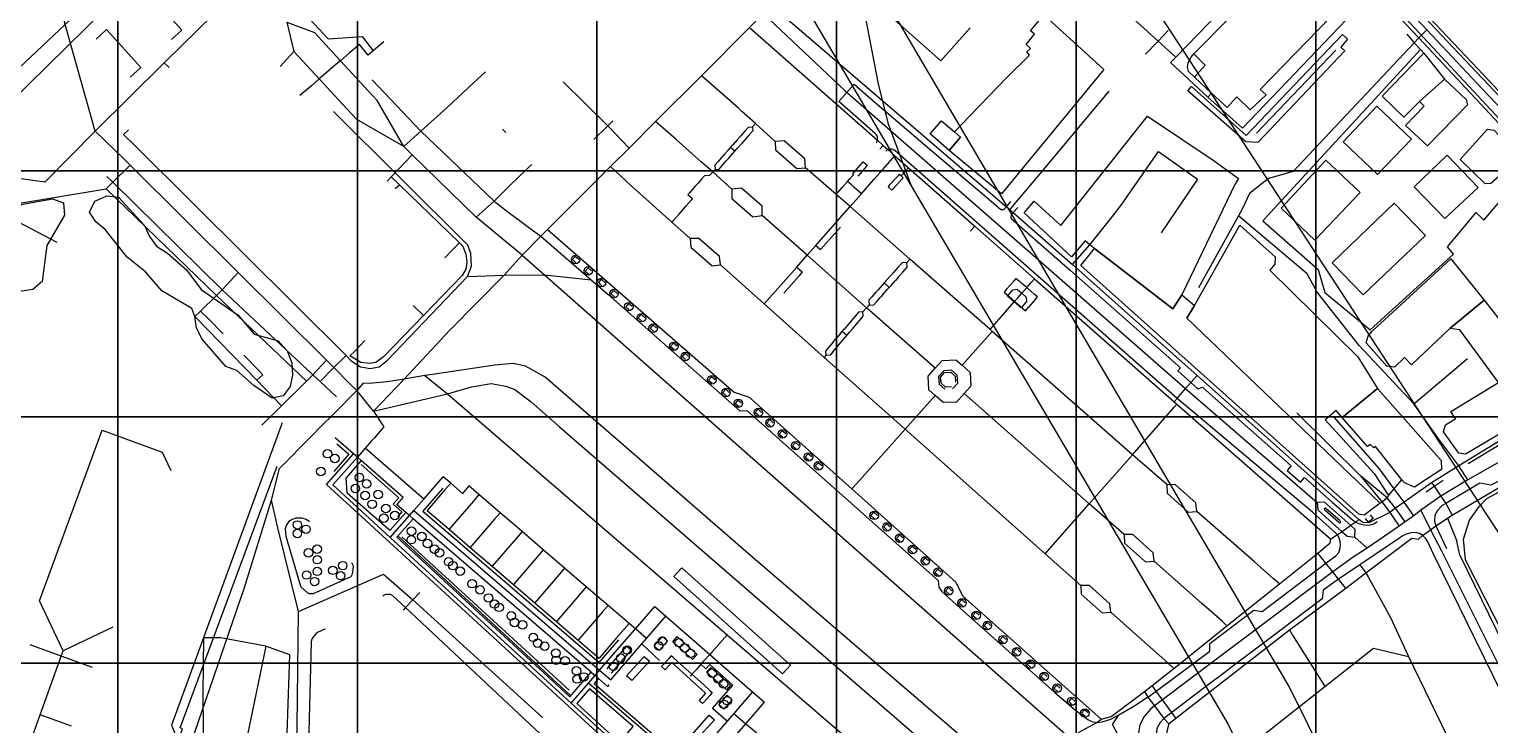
# Model space of a CAD drawing. Header units: metres. Extents: x -847 to 846, y -696 to 697.
# Drawn here: x -454 to 61, y 152 to 398 of the extents above; entities that cross this region are included whole.
import ezdxf

# ---------------------------------------------------------------- set-up
doc = ezdxf.new("R2010")
doc.units = ezdxf.units.M
for name, color, linetype in [('GREEN_ATLAS_BUILDING_OSM_LEVELS', 9, 'Continuous'), ('GREEN_ATLAS_TERRAIN_COP90', 3, 'Continuous'), ('OSM_BARRIER', 1, 'Continuous'), ('OSM_BUILDING', 8, 'Continuous'), ('OSM_GREEN_EXISTING', 94, 'Continuous'), ('OSM_HYDROGRAPHY', 5, 'Continuous'), ('OSM_PATH', 32, 'Continuous'), ('OSM_RAILWAY', 6, 'Continuous'), ('OSM_ROAD_LOCAL', 9, 'Continuous'), ('OSM_ROAD_MAJOR', 30, 'Continuous'), ('OSM_TECHNICAL', 4, 'Continuous')]:
    doc.layers.add(name, color=color, linetype=linetype)

msp = doc.modelspace()

# ---------------------------------------------------------------- linework, layer by layer
at = {"layer": 'GREEN_ATLAS_BUILDING_OSM_LEVELS'}
for points, elevation in [([(-30.259, 402.119), (-17.021, 415.478), (-13.275, 411.582), (-8.138, 416.19), (-6.058, 416.413), (-4.154, 415.979), (-2.324, 415.077), (-0.626, 413.93), (0.846, 412.183), (1.873, 410.301), (2.462, 407.875), (2.186, 405.67), (5.131, 402.153), (-19.577, 376.638), (-17.573, 374.735), (-23.111, 369.38), (-27.834, 374.067), (-31.274, 370.249), (-36.856, 375.369), (-42.87, 380.913), (-39.08, 385.21), (-43.076, 389.184)], 32.186), ([(-109.289, 380.557), (-101.013, 388.705), (-102.034, 389.885), (-100.75, 391.077), (-102.197, 392.535), (-99.303, 396.186), (-100.656, 397.388), (-96.02, 403.021), (-74.87, 383.696), (-110.88, 339.747), (-129.411, 355.065), (-125.383, 359.729), (-127.507, 361.599), (-121.812, 367.633)], 31.453), ([(23.411, 374.267), (38.096, 389.429), (45.401, 380.312), (36.586, 372.341), (31.111, 366.82)], 31.489), ([(31.662, 363.903), (38.228, 370.716), (36.586, 372.341), (45.401, 380.312), (53.1, 373.02), (53.495, 371.161), (39.474, 356.712)], 31.489), ([(-99.422, 337.131), (-90.006, 328.537), (-59.346, 367.143), (-35.822, 351.38), (-27.27, 345.168), (-28.48, 343.298), (-47.336, 304.002), (-50.444, 299.16), (-78.159, 320.389), (-79.775, 321.736), (-81.392, 323.083), (-86.253, 317.528), (-102.955, 333.09)], 34.962), ([(9.616, 358.093), (21.519, 370.683), (33.773, 359.028), (21.795, 346.56)], 32.825), ([(-132.061, 365.584), (-127.507, 361.599), (-125.383, 359.729), (-129.411, 355.065), (-136.089, 360.92)], 33.903), ([(60.555, 362.556), (62.923, 362.211), (70.992, 353.54), (71.237, 351.614), (61.777, 343.398), (59.778, 343.254), (50.901, 351.914)], 29.992), ([(3.546, 351.614), (15.668, 340.215), (-0.307, 323.327), (-12.273, 334.704)], 34.296), ([(46.409, 353.428), (57.31, 341.996), (45.513, 331.053), (34.719, 342.23)], 31.181), ([(27.621, 336.396), (38.697, 325.031), (16.677, 304.058), (5.77, 315.346)], 33.328), ([(-17.497, 320.288), (-14.359, 317.439), (-14.44, 314.878), (-16.226, 312.83), (14.885, 282.195), (21.826, 270.952), (9.278, 260.744), (7.148, 263.237), (3.276, 259.864), (20.586, 240.929), (25.679, 233.136), (25.178, 232.368), (23.43, 230.854), (22.754, 230.42), (-45.47, 295.776), (-42.826, 300.284), (-26.832, 328.726)], 39.194), ([(-82.977, 314.4), (-78.159, 320.389), (-50.444, 299.16), (-47.336, 304.002), (-42.826, 300.284), (-45.47, 295.776), (22.754, 230.42), (17.059, 226.19), (15.192, 226.613)], 37.527), ([(33.761, 279.345), (31.349, 281.928), (27.734, 278.488), (25.109, 278.844), (17.798, 287.06), (18.45, 289.464), (19.928, 291.279), (47.681, 316.838), (59.434, 302.121), (47.261, 292.214)], 36.939), ([(75.684, 281.393), (78.923, 283.842), (88.753, 268.981), (52.837, 247.786), (50.45, 248.109), (45.087, 255.712), (45.758, 258.072), (49.347, 260.254), (47.7, 262.87), (64.54, 273.1), (50.795, 291.713), (47.261, 292.214), (59.434, 302.121)], 35.712), ([(44.192, 245.537), (44.323, 242.32), (39.712, 239.281), (34.888, 236.086), (31.274, 237.6), (30.372, 238.736), (21.068, 250.424), (20.486, 249.979), (19.139, 251.237), (18.281, 250.469), (9.278, 260.744), (21.826, 270.952)], 37.167)]:
    msp.add_lwpolyline(points, close=True, dxfattribs=dict(at, elevation=elevation))
at = {"layer": 'GREEN_ATLAS_BUILDING_OSM_LEVELS', "elevation": 33.168}
msp.add_lwpolyline([(83.346, 150.493), (52.818, 210.394), (52.142, 217.685), (54.221, 224.398), (57.824, 229.363), (60.398, 232.146), (92.656, 249.5)], dxfattribs=at)
at = {"layer": 'GREEN_ATLAS_TERRAIN_COP90'}
for points in [[(-507.445, 347.873, 20), (-422.871, 347.873, 20), (-422.871, 434.842, 22), (-507.445, 434.842, 20)], [(-422.871, 347.873, 20), (-338.297, 347.873, 29), (-338.297, 434.842, 19), (-422.871, 434.842, 22)], [(-338.297, 347.873, 29), (-253.723, 347.873, 32), (-253.723, 434.842, 22), (-338.297, 434.842, 19)], [(-253.723, 347.873, 32), (-169.148, 347.873, 36), (-169.148, 434.842, 26), (-253.723, 434.842, 22)], [(-169.148, 347.873, 36), (-84.574, 347.873, 34), (-84.574, 434.842, 30), (-169.148, 434.842, 26)], [(-84.574, 347.873, 34), (0, 347.873, 35), (0, 434.842, 31), (-84.574, 434.842, 30)], [(0, 347.873, 35), (84.574, 347.873, 29), (84.574, 434.842, 31), (0, 434.842, 31)], [(-507.445, 260.905, 15), (-422.871, 260.905, 22), (-422.871, 347.873, 20), (-507.445, 347.873, 20)], [(-422.871, 260.905, 22), (-338.297, 260.905, 35), (-338.297, 347.873, 29), (-422.871, 347.873, 20)], [(-338.297, 260.905, 35), (-253.723, 260.905, 30), (-253.723, 347.873, 32), (-338.297, 347.873, 29)], [(-253.723, 260.905, 30), (-169.148, 260.905, 36), (-169.148, 347.873, 36), (-253.723, 347.873, 32)], [(-169.148, 260.905, 36), (-84.574, 260.905, 41), (-84.574, 347.873, 34), (-169.148, 347.873, 36)], [(-84.574, 260.905, 41), (0, 260.905, 40), (0, 347.873, 35), (-84.574, 347.873, 34)], [(0, 260.905, 40), (84.574, 260.905, 32), (84.574, 347.873, 29), (0, 347.873, 35)], [(-507.445, 173.937, 18), (-422.871, 173.937, 25), (-422.871, 260.905, 22), (-507.445, 260.905, 15)], [(-422.871, 173.937, 25), (-338.297, 173.937, 30), (-338.297, 260.905, 35), (-422.871, 260.905, 22)], [(-338.297, 173.937, 30), (-253.723, 173.937, 27), (-253.723, 260.905, 30), (-338.297, 260.905, 35)], [(-253.723, 173.937, 27), (-169.148, 173.937, 26), (-169.148, 260.905, 36), (-253.723, 260.905, 30)], [(-169.148, 173.937, 26), (-84.574, 173.937, 32), (-84.574, 260.905, 41), (-169.148, 260.905, 36)], [(-84.574, 173.937, 32), (0, 173.937, 38), (0, 260.905, 40), (-84.574, 260.905, 41)], [(0, 173.937, 38), (84.574, 173.937, 36), (84.574, 260.905, 32), (0, 260.905, 40)], [(-507.445, 86.968, 19), (-422.871, 86.968, 29), (-422.871, 173.937, 25), (-507.445, 173.937, 18)], [(-422.871, 86.968, 29), (-338.297, 86.968, 34), (-338.297, 173.937, 30), (-422.871, 173.937, 25)], [(-338.297, 86.968, 34), (-253.723, 86.968, 34), (-253.723, 173.937, 27), (-338.297, 173.937, 30)], [(-253.723, 86.968, 34), (-169.148, 86.968, 31), (-169.148, 173.937, 26), (-253.723, 173.937, 27)], [(-169.148, 86.968, 31), (-84.574, 86.968, 26), (-84.574, 173.937, 32), (-169.148, 173.937, 26)], [(-84.574, 86.968, 26), (0, 86.968, 27), (0, 173.937, 38), (-84.574, 173.937, 32)], [(0, 86.968, 27), (84.574, 86.968, 24), (84.574, 173.937, 36), (0, 173.937, 38)]]:
    msp.add_3dface(points, dxfattribs=at)
at = {"layer": 'OSM_BARRIER'}
for points in [[(-54.741, 500.748), (73.285, 365.161), (75.183, 363.948), (76.63, 363.414), (78.241, 363.235), (80.02, 363.581), (81.667, 364.683), (83.39, 366.152), (83.415, 367.555), (150.523, 438.565), (154.514, 442.05), (158.949, 444.643), (212.62, 466.64), (213.71, 467.442), (214.311, 468.288), (214.869, 469.379), (214.95, 470.659), (214.649, 472.24), (213.653, 474.154), (181.922, 535.191), (121.185, 659.011), (102.732, 695.747)], [(53.827, 244.424), (94.629, 269.104), (98.068, 268.837), (107.002, 274.659), (115.065, 280.503), (119.857, 284.332), (122.106, 286.124), (123.259, 287.516), (123.547, 289.241), (123.34, 290.833), (122.67, 292.258), (122.445, 292.837), (120.947, 294.908), (101.752, 313.554), (91.415, 325.153), (87.719, 331.12), (83.302, 340.627), (79.65, 349.454), (73.486, 356.701), (65.059, 365.896), (22.115, 412.227), (-62.579, 493.579)], [(-368.299, 415.767), (-348.59, 394.494), (-336.637, 395.385), (-332.684, 390.275)], [(-403.939, 394.238), (-400.218, 397.589), (-412.29, 410.992), (-416.011, 407.641)], [(-418.473, 381.002), (-414.752, 384.353), (-426.818, 397.756), (-430.539, 394.416)], [(-52.148, 397.411), (-55.631, 393.737), (-60.06, 389.062)], [(-334.519, 388.75), (-337.514, 392.546), (-341.21, 389.396)], [(-328.893, 393.436), (-332.684, 390.275)], [(32.076, 396.153), (34.763, 393.069), (36.912, 390.72), (38.096, 389.429)], [(-341.21, 389.396), (-344.273, 386.78), (-345.89, 385.388)], [(-332.684, 390.275), (-334.519, 388.75)], [(36.912, 390.72), (-18.669, 330.162), (0.821, 313.019), (3.195, 304.86), (13.162, 296.6), (19.233, 291.657), (48.627, 318.385), (46.447, 321.057), (56.571, 333.101), (59.365, 330.496), (64.771, 336.831)], [(-350.187, 381.692), (-351.747, 380.345), (-354.535, 377.941)], [(-345.89, 385.388), (-350.187, 381.692)], [(-354.535, 377.941), (-358.607, 374.434)], [(-333.116, 380), (-315.925, 361.844), (-290.008, 337.187), (-285.228, 333.413), (-280.68, 330.118)], [(-168.328, 372.353), (-164.663, 376.516)], [(-164.663, 376.516), (-162.959, 378.453)], [(-162.959, 378.453), (-158.079, 374.234)], [(-155.04, 357.781), (-154.946, 358.015), (-154.758, 358.671), (-154.683, 359.406), (-154.752, 359.863), (-154.858, 360.219), (-155.059, 360.608), (-155.372, 360.976), (-168.328, 372.353)], [(-158.079, 374.234), (-153.186, 369.993)], [(-299.349, 321.58), (-346.666, 368.813)], [(-153.186, 369.993), (-137.06, 356.267)], [(-419.1, 362.334), (-420.804, 360.664), (-416.663, 356.657)], [(-285.923, 361.365), (-287.082, 362.545)], [(-248.103, 365.518), (-249.876, 363.736), (-254.869, 358.95)], [(-416.663, 356.657), (-396.108, 336.207)], [(-137.06, 356.267), (-115.441, 337.877)], [(7.129, 219.878), (-1.159, 227.326), (-48.978, 267.478), (-148.613, 355.031), (-148.938, 355.232), (-149.302, 355.41), (-149.721, 355.499), (-150.141, 355.532), (-150.548, 355.51), (-151.012, 355.365), (-151.375, 355.143), (-151.714, 354.831)], [(-351.459, 273.445), (-354.034, 275.816), (-386.022, 305.772), (-424.644, 343.855), (-426.68, 345.859)], [(-396.108, 336.207), (-342.287, 282.64)], [(-115.441, 337.877), (-111.199, 334.259)], [(-111.199, 334.259), (-110.867, 334.203), (-110.498, 334.192), (-110.122, 334.259), (-109.821, 334.426), (-109.17, 335.183), (-107.622, 337.009)], [(-465.302, 333.58), (-444.365, 322.726)], [(-280.68, 330.118), (-277.848, 327.981)], [(-105.191, 334.971), (-106.776, 333.112), (-107.441, 332.333), (-107.572, 332.044), (-107.647, 331.676), (-107.597, 331.354), (-107.478, 331.042)], [(-107.478, 331.042), (-103.763, 327.758)], [(-277.848, 327.981), (-273.557, 324.741), (-269.829, 321.624)], [(-103.763, 327.758), (-86.616, 312.63), (-47.769, 278.288)], [(-299.43, 310.503), (-298.014, 314.244), (-298.296, 318.619), (-299.349, 321.58)], [(-269.829, 321.624), (-255.784, 309.357), (-249.82, 304.236)], [(-260.125, 316.548), (-261.391, 317.65), (-262.406, 316.492), (-261.146, 315.39)], [(-330.622, 278.633), (-327.697, 280.926), (-299.43, 310.503)], [(-299.43, 310.503), (-286.462, 311.004), (-272.266, 311.138), (-255.784, 309.357)], [(-255.615, 312.518), (-256.874, 313.62), (-257.889, 312.463), (-256.629, 311.349)], [(-250.947, 308.433), (-252.213, 309.546), (-253.228, 308.388), (-251.962, 307.275)], [(-249.82, 304.236), (-203.31, 263.104), (-200.798, 263.193), (-133.289, 203.08), (-133.076, 200.809), (-132.155, 199.384), (-125.477, 193.329), (-92.117, 163.506), (-84.85, 157.339), (-82.394, 155.38), (-80.502, 154.044), (-79.011, 153.309), (-77.313, 153.009), (-75.359, 153.176), (-72.377, 154.189), (-69.564, 155.636)], [(-246.537, 304.537), (-247.802, 305.639), (-248.817, 304.481), (-247.552, 303.368)], [(-241.287, 299.906), (-242.546, 301.019), (-243.567, 299.861), (-242.302, 298.748)], [(-236.858, 295.965), (-238.117, 297.067), (-239.132, 295.909), (-237.873, 294.807)], [(-232.717, 292.325), (-233.982, 293.438), (-234.997, 292.28), (-233.732, 291.167)], [(-225.437, 285.88), (-226.703, 286.993), (-227.718, 285.824), (-226.452, 284.722)], [(-342.287, 282.64), (-346.648, 278.377), (-351.459, 273.445)], [(-342.287, 282.64), (-340.427, 280.792), (-337.232, 278.588), (-335.628, 278.343)], [(-335.628, 278.343), (-333.936, 278.087), (-330.622, 278.633)], [(-221.409, 282.317), (-222.668, 283.431), (-223.683, 282.273), (-222.424, 281.16)], [(-345.67, 268.013), (-351.459, 273.445)], [(-212.031, 274.013), (-213.29, 275.126), (-214.305, 273.957), (-213.046, 272.855)], [(-128.202, 270.851), (-126.398, 272.9), (-126.567, 275.627), (-128.615, 277.43), (-131.347, 277.263), (-133.151, 275.215), (-132.982, 272.488), (-130.933, 270.673)], [(-128.546, 271.553), (-130.677, 271.419), (-132.28, 272.833), (-132.412, 274.959), (-131.002, 276.562), (-128.872, 276.696), (-127.268, 275.282), (-127.137, 273.156)], [(-47.769, 278.288), (-48.74, 277.186)], [(-48.74, 277.186), (-44.091, 273.044), (-41.629, 270.874), (-39.988, 271.408), (-35.383, 267.323)], [(-207.031, 269.571), (-208.291, 270.673), (-209.305, 269.516), (-208.046, 268.414)], [(115.829, 272.21), (114.019, 268.024), (96.164, 255.924), (79.356, 245.649), (61.758, 236.854), (57.849, 237.5)], [(-202.684, 265.753), (-203.943, 266.855), (-204.958, 265.697), (-203.698, 264.595)], [(-195.604, 262.536), (-196.864, 263.638), (-197.879, 262.48), (-196.619, 261.367)], [(-35.383, 267.323), (-8.714, 243.656), (-10.149, 242.042)], [(-191.482, 258.862), (-192.741, 259.976), (-193.756, 258.818), (-192.497, 257.705)], [(-339.675, 247.92), (-346.109, 253.575)], [(-187.072, 254.933), (-188.337, 256.035), (-189.352, 254.877), (-188.093, 253.764)], [(-349.222, 237.055), (-339.675, 247.92)], [(-345.558, 251.471), (-341.304, 247.742), (-346.616, 241.697)], [(-336.944, 245.526), (-338.29, 246.706), (-339.675, 247.92)], [(-182.417, 250.781), (-183.683, 251.894), (-184.697, 250.736), (-183.432, 249.623)], [(-177.932, 246.795), (-179.197, 247.897), (-180.212, 246.74), (-178.946, 245.638)], [(-456.989, 9.451), (-452.892, 9.418), (-452.215, 9.518), (-451.683, 9.896), (-451.244, 10.442), (-450.968, 11.11), (-444.841, 27.897), (-404.24, 139.105), (-400.005, 150.704), (-400.844, 151.094), (-366.626, 243.556)], [(-336.944, 245.526), (-342.275, 239.459)], [(-336.987, 244.079), (-323.637, 232.346), (-325.642, 230.064), (-322.629, 227.415), (-324.157, 225.667)], [(-321.219, 227.159), (-324.389, 229.897), (-322.115, 232.491), (-336.944, 245.526)], [(-174.392, 243.645), (-175.657, 244.758), (-176.672, 243.6), (-175.407, 242.487)], [(-326.839, 220.769), (-341.874, 233.982), (-342.275, 239.459)], [(-10.149, 242.042), (-5.444, 237.867), (-4.009, 239.482), (5.764, 230.821)], [(25.679, 233.136), (27.678, 235.519), (30.372, 238.736)], [(38.904, 234.506), (41.767, 236.409), (44.987, 238.547)], [(57.849, 237.5), (45.845, 230.353), (44.63, 229.652), (42.939, 227.871), (42.055, 226.201), (41.911, 224.131), (42.406, 222.394), (46.077, 214.435)], [(-349.222, 237.055), (-248.354, 144.593)], [(-308.144, 235.764), (-315.136, 227.615), (-252.933, 174.182), (-246.017, 182.219)], [(-326.839, 220.769), (-321.219, 227.159)], [(-318.65, 224.943), (-319.941, 226.068), (-321.219, 227.159)], [(-154.752, 226.112), (-156.011, 227.225), (-157.026, 226.068), (-155.767, 224.954)], [(8.545, 224.231), (3.596, 228.561), (3.452, 228.65), (3.289, 228.684), (3.164, 228.661), (3.038, 228.572), (2.982, 228.439), (2.976, 228.294), (3.038, 228.183), (3.157, 228.06), (8.107, 223.73), (8.257, 223.619), (8.414, 223.552), (8.602, 223.552), (8.727, 223.63), (8.796, 223.786), (8.758, 223.964), (8.67, 224.108)], [(5.764, 230.821), (12.811, 224.654), (14.096, 223.774), (15.148, 223.285), (16.489, 222.873), (17.773, 222.661), (19.189, 222.773), (20.442, 223.207), (21.638, 223.93)], [(-355.224, 223.863), (-356.314, 224.721), (-357.774, 225.166), (-359.96, 225.133), (-361.313, 224.687), (-362.529, 223.953), (-363.393, 222.561), (-363.744, 221.247), (-363.638, 219.923), (-363.537, 218.81), (-358.582, 201.922), (-358.219, 200.943), (-356.051, 198.895), (-355.331, 198.561), (-353.777, 198.583), (-340.533, 204.527), (-339.976, 205.507), (-339.731, 206.843), (-339.7, 208.19), (-340.214, 209.381)], [(-318.65, 224.943), (-324.345, 218.465)], [(-255.765, 170.742), (-318.65, 224.943)], [(-150.223, 222.094), (-151.488, 223.207), (-152.503, 222.038), (-151.237, 220.936)], [(-263.32, 161.97), (-324.345, 218.465)], [(-263.032, 162.504), (-323.95, 218.888)], [(-263.477, 164.363), (-322.566, 218.531)], [(-145.699, 218.064), (-146.959, 219.166), (-147.974, 218.008), (-146.714, 216.906)], [(8.733, 215.782), (8.658, 216.862), (8.194, 218.208), (7.618, 219.244), (7.129, 219.878)], [(41.579, 212.386), (39.518, 216.839), (38.666, 218.097), (37.657, 219.054), (36.906, 219.589), (35.753, 220.012), (34.049, 220.112), (32.263, 219.644), (30.71, 218.865), (16.62, 209.403)], [(-141.201, 214.079), (-142.467, 215.192), (-143.482, 214.034), (-142.216, 212.921)], [(-18.938, 192.16), (3.527, 209.281), (7.023, 211.819), (8.075, 212.976), (8.645, 214.546), (8.733, 215.782)], [(119.732, 53.834), (83.528, 126.726), (41.579, 212.386)], [(-136.697, 210.06), (-137.956, 211.162), (-138.977, 210.004), (-137.712, 208.902)], [(-132.199, 206.03), (-133.464, 207.132), (-134.479, 205.974), (-133.22, 204.872)], [(16.62, 209.403), (15.537, 208.68), (8.019, 203.637), (2.606, 199.718)], [(-321.307, 193.529), (-325.717, 197.659), (-326.644, 198.138), (-327.622, 198.215), (-328.636, 198.026), (-329.463, 197.559)], [(-316.213, 198.906), (-318.732, 196.245), (-321.307, 193.529)], [(-128.409, 199.496), (-129.674, 200.598), (-130.689, 199.44), (-129.424, 198.338)], [(-123.729, 195.277), (-124.988, 196.39), (-126.003, 195.221), (-124.744, 194.119)], [(2.224, 196.612), (-17.529, 181.673)], [(2.606, 199.718), (2.224, 196.612)], [(-332.414, 22.943), (-330.879, 22.409), (-329.275, 22.453), (-327.565, 23.288), (-326.193, 24.368), (-322.246, 27.741), (-238.982, 98.785), (-236.626, 101.067), (-234.665, 103.583), (-234.02, 104.685), (-233.675, 105.742), (-233.381, 106.889), (-233.337, 108.314), (-233.606, 109.494), (-234.001, 110.618), (-234.734, 111.731), (-235.567, 112.8), (-237.29, 114.603), (-239.264, 116.618), (-321.307, 193.529)], [(-321.307, 193.529), (-322.165, 192.638)], [(-118.761, 190.824), (-120.026, 191.926), (-121.041, 190.768), (-119.782, 189.666)], [(-37.419, 178.133), (-37.419, 180.816), (-21.902, 192.627), (-18.938, 192.16)], [(-349.58, 185.948), (-350.469, 185.681), (-351.334, 185.269), (-352.085, 184.857), (-352.793, 184.378), (-353.42, 183.733), (-354.053, 182.954), (-354.441, 182.141), (-354.573, 181.284), (-356.189, 118.121), (-355.919, 116.963), (-355.255, 115.895), (-354.535, 114.993), (-353.652, 114.203), (-352.693, 113.613), (-351.647, 113.201), (-351.096, 112.967)], [(-114.802, 187.262), (-116.067, 188.364), (-117.082, 187.206), (-115.823, 186.104)], [(-386.485, 182.909), (-392.568, 182.865), (-392.788, 163.027), (-392.637, 138.504), (-392.656, 126.203), (-392.669, 114.859)], [(-369.639, 179.581), (-370.61, 179.937), (-386.485, 182.909)], [(-109.251, 182.275), (-110.517, 183.377), (-111.531, 182.219), (-110.272, 181.117)], [(-17.529, 181.673), (-22.647, 177.799)], [(-364.057, 121.405), (-362.115, 176.809), (-369.639, 179.581)], [(-248.573, 170.43), (-241.65, 178.467), (-243.323, 179.903), (-250.246, 171.866)], [(-104.421, 177.944), (-105.686, 179.057), (-106.701, 177.889), (-105.442, 176.786)], [(-69.564, 155.636), (-64.251, 158.753), (-59.014, 162.17), (-59.233, 161.936), (-56.358, 164.063), (-37.419, 178.133)], [(-22.647, 177.799), (-27.828, 173.881)], [(-263.32, 161.97), (-255.765, 170.742)], [(-255.765, 170.742), (-254.393, 169.562), (-253.159, 168.493)], [(-99.616, 173.614), (-100.875, 174.716), (-101.89, 173.558), (-100.631, 172.445)], [(-94.779, 169.25), (-96.045, 170.352), (-97.06, 169.194), (-95.801, 168.092)], [(-27.828, 173.881), (-32.965, 169.996)], [(-253.159, 168.493), (-254.706, 166.701), (-218.089, 135.131), (-216.541, 136.923)], [(-249.525, 166.222), (-249.957, 165.732), (-253.159, 168.493)], [(-90.181, 165.098), (-91.447, 166.2), (-92.462, 165.042), (-91.196, 163.929)], [(-37.958, 166.211), (-43.227, 162.226)], [(-32.965, 169.996), (-37.958, 166.211)], [(-245.76, 145.884), (-240.886, 151.539), (-256.31, 164.842), (-260.783, 159.643)], [(-84.931, 160.411), (-86.197, 161.513), (-87.212, 160.356), (-85.946, 159.254)], [(-43.227, 162.226), (-48.351, 158.352)], [(-245.76, 145.884), (-260.783, 159.643)], [(-80.402, 156.337), (-81.661, 157.439), (-82.676, 156.281), (-81.417, 155.179)], [(-12.786, 74.361), (-27.44, 94.02), (-39.098, 108.87), (-65.749, 140.975), (-71.719, 152.285), (-69.564, 155.636)], [(-48.351, 158.352), (-50.838, 156.437), (-53.62, 154.311), (-54.904, 152.964), (-56.076, 150.827), (-56.37, 148.511), (-56.076, 145.851), (-55.067, 143.602), (-39.737, 125.112)]]:
    msp.add_lwpolyline(points, dxfattribs=at)
at = {"layer": 'OSM_BUILDING', "elevation": 26.464}
msp.add_lwpolyline([(-185.412, 173.224), (-188.181, 170.13), (-226.584, 204.494), (-223.821, 207.577)], close=True, dxfattribs=at)
at = {"layer": 'OSM_GREEN_EXISTING'}
for points in [[(-43.86, 377.629), (-24.633, 360.33), (9.454, 395.986), (10.525, 395.051), (11.164, 394.416), (8.821, 391.533), (10.262, 390.253), (-20.517, 357.892), (-24.689, 358.093), (-45.194, 376.16)], [(-44.943, 382.939), (-45.288, 384.598), (-44.987, 386.434), (-44.047, 388.049), (-43.076, 389.184), (-39.08, 385.21), (-42.87, 380.913)], [(-445.913, 337.966), (-442.029, 336.541), (-441.621, 332.255), (-447.949, 321.435), (-449.584, 308.778), (-452.854, 305.917), (-456.732, 305.305), (-460.203, 307.342), (-462.245, 311.227), (-463.573, 319.921), (-464.287, 321.635), (-468.303, 321.346), (-470.001, 320.611), (-473.879, 321.836), (-476.328, 325.109), (-476.41, 329.305), (-475.921, 333.268), (-472.45, 335.929), (-463.899, 335.406), (-461.631, 334.092), (-456.325, 336.129)], [(-413.449, 328.571), (-411.607, 324.697), (-409.157, 321.224), (-405.279, 318.774), (-398.545, 312.852), (-393.439, 305.917), (-380.371, 296.934), (-374.657, 290.199), (-366.288, 287.75), (-363.017, 284.277), (-361.382, 279.991), (-361.182, 275.705), (-361.996, 271.62), (-364.446, 268.347), (-368.324, 267.534), (-374.858, 272.02), (-380.778, 277.33), (-384.662, 278.766), (-393.032, 288.362), (-395.074, 292.236), (-395.632, 296.455), (-396.703, 299.182), (-407.322, 305.505), (-413.042, 312.24), (-419.569, 317.35), (-427.331, 327.146), (-430.595, 329.795), (-432.844, 333.268), (-431.009, 337.153), (-426.717, 338.99), (-422.633, 338.578)], [(-233.55, 179.992), (-230.618, 183.31), (-228.82, 181.718), (-231.758, 178.401)], [(-225.368, 183.299), (-218.389, 177.031), (-220.018, 175.217), (-226.997, 181.484)], [(-243.254, 169.395), (-237.071, 176.297), (-235.235, 174.649), (-241.425, 167.758)], [(-213.578, 172.356), (-206.574, 166.111), (-208.04, 164.463), (-215.044, 170.708)], [(-205.96, 160.957), (-208.942, 157.64), (-210.74, 159.243), (-207.758, 162.571)], [(-212.275, 153.944), (-218.458, 147.031), (-220.244, 148.634), (-214.06, 155.547)]]:
    msp.add_lwpolyline(points, close=True, dxfattribs=at)
msp.add_lwpolyline([(-20.918, 361.187), (7.079, 390.475)], dxfattribs=at)
for centre in [(-261.265, 316.526), (-256.786, 312.563), (-252.113, 308.433), (-247.696, 304.526), (-242.459, 299.895), (-238.017, 295.965), (-233.876, 292.303), (-226.59, 285.868), (-222.543, 282.284), (-213.171, 274.002), (-208.165, 269.571), (-203.824, 265.731), (-196.745, 262.514), (-192.635, 258.862), (-188.218, 254.922), (-348.803, 247.931), (-346.259, 246.239), (-183.564, 250.781), (-179.084, 246.784), (-351.183, 241.641), (-175.526, 243.623), (-338.986, 235.652), (-337.57, 239.537), (-335.02, 237.277), (-335.515, 233.17), (-330.917, 233.526), (-333.041, 230.064), (-328.229, 228.572), (-325.047, 226.101), (-155.886, 226.134), (-359.453, 222.761), (-356.414, 221.236), (-328.937, 225.177), (-319.164, 220.58), (-151.375, 222.116), (-359.453, 219.722), (-319.239, 217.541), (-315.518, 218.676), (-313.532, 216.182), (-146.865, 218.097), (-355.544, 212.921), (-352.505, 214.223), (-352.436, 210.461), (-311.083, 214.179), (-309.285, 212.876), (-142.354, 214.09), (-137.843, 210.071), (-356.195, 205.039), (-352.436, 206.342), (-346.936, 206.698), (-344.186, 204.817), (-343.465, 208.368), (-306.083, 209.759), (-304.567, 208.368), (-301.974, 206.442), (-133.333, 206.052), (-353.376, 202.724), (-297.758, 202), (-294.982, 199.852), (-291.988, 196.946), (-289.889, 194.798), (-129.568, 199.485), (-124.85, 195.243), (-288.235, 193.629), (-283.95, 190.623), (-119.895, 190.79), (-282.841, 188.308), (-279.991, 187.451), (-115.936, 187.206), (-276.207, 183.02), (-274.678, 181.005), (-272.172, 179.926), (-231.965, 180.059), (-230.624, 181.74), (-224.742, 181.15), (-222.725, 179.302), (-110.385, 182.241), (-268.238, 177.466), (-268.106, 174.927), (-264.918, 174.783), (-245.328, 175.662), (-243.085, 178.568), (-220.707, 177.376), (-105.574, 177.9), (-260.952, 171.254), (-258.358, 169.05), (-247.946, 172.824), (-213.064, 170.397), (-100.718, 173.58), (-95.882, 169.261), (-260.752, 168.293), (-210.959, 168.382), (-209.03, 166.623), (-91.29, 165.098), (-208.942, 159.398), (-207.771, 160.656), (-86.109, 160.445), (-81.536, 156.304)]:
    msp.add_circle(centre, 1.5, dxfattribs=at)
at = {"layer": 'OSM_HYDROGRAPHY'}
for points in [[(-197.484, 655.883), (-212.601, 641.1), (-224.892, 620.996), (-250.302, 601.982), (-251.248, 596.327), (-250.195, 588.98), (-250.809, 583.27), (-253.766, 577.615), (-267.085, 562.642), (-574.866, 259.987), (-611.866, 151.161), (-615.149, 24.112), (-633.06, -30.357), (-647.945, -80.395), (-724.519, -299.705), (-705.23, -374.078), (-629.451, -501.761)], [(-197.484, 655.883), (-176.09, 588.279), (152.653, 85.148), (173.365, 3.451), (151.012, -89.334), (158.367, -132.537), (163.529, -163.15), (171.41, -204.55), (173.252, -217.207), (170.796, -223.563), (169.455, -241.697), (168.71, -281.282), (175.501, -286.269), (181.095, -290.31)]]:
    msp.add_lwpolyline(points, dxfattribs=at)
at = {"layer": 'OSM_PATH'}
for points in [[(53.384, 695.747), (39.293, 677.657), (-1.203, 625.048), (-5.507, 619.66), (-24.921, 595.125), (-53.708, 558.735), (-65.103, 544.408), (-78.547, 527.588), (-81.091, 524.415), (-84.142, 520.597), (-111.982, 485.765), (-119.682, 476.47), (-127.657, 468.733), (-155.228, 443.463), (-158.542, 440.246), (-192.171, 406.327), (-195.034, 403.455), (-199.927, 398.524), (-216.842, 381.481), (-233.005, 365.295), (-242.396, 355.922), (-248.943, 349.354), (-271.151, 327.101), (-273.557, 324.741)], [(79.399, 364.939), (77.426, 364.638), (75.534, 364.85), (74.087, 365.74), (61.232, 379.644), (-14.158, 459.438), (-17.429, 462.878), (-19.496, 465.071), (-78.547, 527.588)], [(120.546, 290.544), (99.578, 311.984), (89.317, 323.049), (85.451, 329.606), (81.248, 340.192), (78.898, 348.174), (76.161, 351.814), (68.123, 360.786), (36.404, 394.817), (20.63, 411.559), (-2.738, 436.361), (-12.423, 446.402), (-22.885, 457.245), (-52.662, 488.804), (-57.811, 494.259), (-84.142, 520.597)], [(-448.619, 343.877), (-430.802, 361.944), (-406.426, 386.023), (-377.257, 414.788), (-372.289, 420.064), (-359.083, 433.3), (-343.077, 449.274), (-346.51, 453.026), (-340.402, 458.714)], [(-430.802, 361.944), (-441.377, 399.615), (-443.557, 409.767), (-441.527, 427.222), (-438.802, 450.632)], [(-473.879, 369.113), (-441.377, 399.615), (-404.91, 434.268)], [(-49.41, 388.093), (-55.631, 393.737), (-72.928, 409.444), (-76.029, 405.904), (-83.703, 412.428)], [(-195.034, 403.455), (-166.148, 376.171)], [(-192.171, 406.327), (-109.17, 335.183), (-107.973, 334.148), (-106.776, 333.112), (-85.84, 314.722), (-41.88, 275.505), (15.205, 224.732)], [(-363.13, 400.416), (-353.432, 396.709), (-344.273, 386.78)], [(-363.13, 400.416), (-360.674, 390.019), (-351.747, 380.345)], [(-199.927, 398.524), (-154.758, 358.671), (-152.716, 356.868), (-151.012, 355.365), (-148.544, 353.183), (-143.795, 348.987), (-120.34, 328.292), (-99.303, 309.735), (-50.024, 266.254), (-49.04, 265.386), (5.363, 217.752)], [(-365.505, 384.731), (-360.674, 390.019)], [(-344.273, 386.78), (-335.885, 377.707)], [(-404.716, 384.331), (-406.426, 386.023)], [(-297.275, 378.932), (-293.003, 382.895)], [(-343.503, 371.417), (-351.747, 380.345)], [(-321.845, 356.467), (-331.255, 372.675), (-335.885, 377.707)], [(-306.585, 370.271), (-297.275, 378.932)], [(-249.876, 363.736), (-265.619, 379.332)], [(-209.544, 375.058), (-216.842, 381.481)], [(-321.845, 356.467), (-338.497, 365.996), (-343.503, 371.417)], [(-203.805, 370.004), (-209.544, 375.058)], [(-97.417, 346.693), (-72.928, 376.015)], [(-38.165, 373.956), (-36.856, 375.369)], [(-448.619, 343.877), (-459.57, 345.358), (-465.252, 348.152), (-468.773, 352.104), (-474.229, 358.627), (-475.276, 362.267), (-473.879, 369.113)], [(-321.845, 356.467), (-315.925, 361.844), (-306.585, 370.271)], [(-190.793, 358.293), (-197.778, 364.582), (-202.659, 368.957), (-203.805, 370.004)], [(-420.76, 352.17), (-430.802, 361.944)], [(-242.396, 355.922), (-249.876, 363.736)], [(-225.788, 358.927), (-233.005, 365.295)], [(-201.5, 361.9), (-203.11, 360.074)], [(-201.5, 361.9), (-200.234, 363.336), (-198.793, 363.436)], [(-198.793, 363.436), (-198.712, 361.989), (-199.977, 360.553)], [(-198.793, 363.436), (-197.778, 364.582)], [(-532.423, 320.645), (-541.394, 333.869), (-505.14, 358.593), (-476.146, 342.241), (-463.899, 335.406), (-426.905, 341.484), (-388.026, 303.802), (-356.295, 273.534)], [(-286.807, 323.617), (-296.323, 331.498), (-318.995, 353.473), (-321.845, 356.467)], [(-219.047, 352.961), (-225.788, 358.927)], [(-207.351, 355.265), (-206.555, 356.167), (-205.772, 357.046)], [(-205.033, 354.82), (-206.555, 356.167)], [(-204.225, 358.805), (-205.772, 357.046)], [(-202.702, 357.458), (-204.256, 355.71)], [(-203.11, 360.074), (-204.225, 358.805)], [(-201.587, 358.727), (-202.702, 357.458)], [(-199.977, 360.553), (-201.587, 358.727)], [(-180.13, 348.987), (-180.387, 352.092), (-187.661, 358.438), (-190.793, 358.293)], [(-190.793, 358.293), (-190.655, 355.265), (-183.125, 348.697), (-180.13, 348.987)], [(-153.925, 355.488), (-152.716, 356.868)], [(-341.034, 272.788), (-346.648, 278.377), (-349.21, 280.926), (-380.321, 311.906), (-418.486, 349.899), (-420.76, 352.17)], [(-318.995, 353.473), (-326.319, 345.714), (-327.722, 344.267)], [(-206.06, 341.428), (-212.87, 347.473), (-216.961, 351.102), (-219.047, 352.961)], [(-210.947, 351.191), (-212.137, 349.844), (-212.056, 348.385)], [(-209.612, 352.705), (-210.947, 351.191)], [(-208.823, 353.595), (-209.612, 352.705)], [(-209.424, 349.855), (-208.096, 351.358)], [(-207.351, 355.265), (-208.823, 353.595)], [(-208.096, 351.358), (-207.301, 352.259)], [(-207.301, 352.259), (-205.829, 353.929)], [(-205.829, 353.929), (-205.033, 354.82), (-204.256, 355.71)], [(-160.578, 350.122), (-159.732, 351.079), (-158.304, 349.821), (-159.15, 348.864)], [(-153.737, 347.295), (-148.544, 353.183)], [(-68.643, 335.784), (-55.481, 354.742), (-41.773, 344.968), (-54.547, 325.999)], [(-426.905, 341.484), (-424.644, 343.855), (-418.486, 349.899)], [(-326.319, 345.714), (-323.468, 342.964), (-302.199, 322.381), (-301.053, 321.279), (-300.032, 318.407), (-299.618, 315.546), (-300.032, 313.186), (-301.26, 310.938), (-314.91, 296.778), (-329.019, 282.15), (-331.781, 280.102), (-334.037, 279.802), (-337.113, 280.102), (-340.903, 282.462), (-339.155, 284.199)], [(-284.602, 342.63), (-277.76, 349.142)], [(-277.76, 349.142), (-276.708, 350.155)], [(-241.913, 342.831), (-248.943, 349.354)], [(-212.056, 348.385), (-212.87, 347.473), (-213.96, 346.237), (-215.789, 346.092), (-216.817, 344.923)], [(-212.056, 348.385), (-210.615, 348.497), (-209.424, 349.855)], [(-52.586, 236.988), (-64.727, 247.575), (-114.2, 291.134), (-114.965, 291.802), (-143.231, 316.682), (-164.35, 335.272), (-169.286, 339.558), (-180.13, 348.987)], [(-164.444, 345.057), (-163.466, 346.17)], [(-164.35, 335.272), (-160.359, 339.792), (-155.961, 344.768), (-153.737, 347.295)], [(-163.466, 346.17), (-163.134, 346.549), (-163.466, 346.838), (-163.134, 347.217)], [(-163.134, 347.217), (-160.578, 350.122)], [(-159.15, 348.864), (-161.7, 345.959)], [(-150.41, 342.897), (-147.447, 346.137)], [(-146.094, 344.89), (-145.587, 345.447), (-146.338, 346.137), (-146.946, 346.682), (-147.447, 346.137)], [(-146.338, 346.137), (-145.806, 346.727), (-144.854, 347.795)], [(-144.854, 347.795), (-143.795, 348.987)], [(-106.407, 335.996), (-97.417, 346.693)], [(-324.984, 341.606), (-323.468, 342.964)], [(-296.323, 331.498), (-290.008, 337.187), (-284.602, 342.63)], [(-232.798, 334.715), (-234.239, 335.996), (-241.913, 342.831)], [(-219.01, 342.452), (-221.052, 340.126)], [(-217.913, 343.688), (-219.01, 342.452)], [(-216.817, 344.923), (-217.913, 343.688)], [(-206.06, 341.428), (-206.173, 338.122), (-198.649, 331.565), (-195.404, 332.111)], [(-195.404, 332.111), (-195.423, 335.417), (-202.702, 341.762), (-206.06, 341.428)], [(-169.286, 339.558), (-167.188, 341.951)], [(-167.188, 341.951), (-166.179, 343.087)], [(-166.179, 343.087), (-165.277, 344.111), (-164.444, 345.057)], [(-163.88, 342.886), (-165.277, 344.111)], [(-163.003, 342.118), (-163.88, 342.886)], [(-160.359, 339.792), (-163.003, 342.118)], [(-150.41, 342.897), (-150.987, 342.263), (-149.634, 341.027), (-149.051, 341.662)], [(-146.094, 344.89), (-149.051, 341.662)], [(-16.645, 345.135), (-23.38, 339.825), (-25.842, 334.526), (-27.283, 331.944), (-41.429, 306.552)], [(-223.345, 334.215), (-222.18, 335.539)], [(-222.18, 335.539), (-220.425, 337.521)], [(-221.052, 340.126), (-221.591, 339.524), (-219.943, 338.077), (-220.425, 337.521)], [(-194.734, 300.83), (-183.219, 313.876), (-179.542, 318.051), (-176.497, 321.502), (-164.35, 335.272)], [(-107.973, 334.148), (-106.407, 335.996)], [(-71.374, 332.266), (-68.643, 335.784)], [(-220.776, 323.951), (-227.273, 329.762), (-232.798, 334.715)], [(-227.273, 329.762), (-224.761, 332.612)], [(-224.761, 332.612), (-223.345, 334.215)], [(-134.31, 278.132), (-158.53, 299.505), (-179.542, 318.051), (-195.404, 332.111)], [(-79.775, 321.736), (-71.374, 332.266)], [(-271.151, 327.101), (-205.283, 269.66), (-200.002, 267.957), (-163.711, 235.519), (-127.074, 202.568), (-124.656, 197.737), (-75.778, 154.122), (-72.251, 155.024), (-60.474, 163.896)], [(-173.697, 321.335), (-167.808, 328.003)], [(-121.943, 326.545), (-120.34, 328.292)], [(-307.405, 317.127), (-304.417, 320.177)], [(-302.199, 322.381), (-304.417, 320.177)], [(-220.776, 323.951), (-220.638, 320.923), (-213.108, 314.355), (-210.114, 314.645)], [(-210.114, 314.645), (-210.452, 317.606), (-217.732, 323.951), (-220.776, 323.951)], [(-176.497, 321.502), (-174.843, 320.032), (-173.697, 321.335)], [(-85.84, 314.722), (-79.775, 321.736)], [(-82.952, 201.366), (-95.55, 212.565), (-144.979, 256.547), (-173.534, 281.961), (-194.734, 300.83), (-210.114, 314.645)], [(-144.334, 315.446), (-146, 315.39), (-147.535, 313.665)], [(-145.756, 312.084), (-144.221, 313.81), (-144.334, 315.446)], [(-144.334, 315.446), (-143.231, 316.682)], [(-380.321, 311.906), (-386.022, 305.772), (-388.026, 303.802)], [(-182.505, 310.682), (-187.792, 304.704)], [(-183.219, 313.876), (-181.233, 312.129), (-182.505, 310.682)], [(-150.147, 310.726), (-151.72, 308.967)], [(-149.051, 311.962), (-150.147, 310.726)], [(-147.535, 313.665), (-149.051, 311.962)], [(-147.272, 310.37), (-148.362, 309.145)], [(-147.272, 310.37), (-145.756, 312.084)], [(-114.965, 291.802), (-112.615, 294.496), (-106.451, 301.553), (-105.173, 303.012), (-103.769, 304.626), (-102.034, 306.607), (-100.474, 308.4), (-99.303, 309.735)], [(-106.62, 308.878), (-105.762, 309.858), (-104.747, 308.978)], [(-155.291, 304.949), (-156.725, 303.334)], [(-154.495, 305.839), (-155.291, 304.949)], [(-152.91, 307.62), (-154.495, 305.839)], [(-152.71, 304.258), (-153.505, 303.368)], [(-151.72, 308.967), (-152.315, 308.299), (-152.91, 307.62)], [(-152.71, 304.258), (-151.131, 306.04)], [(-150.53, 306.707), (-152.315, 308.299)], [(-151.131, 306.04), (-150.53, 306.707), (-149.934, 307.375)], [(-149.934, 307.375), (-148.362, 309.145)], [(-109.126, 306.006), (-110.009, 305.004), (-102.498, 298.448), (-101.426, 299.672)], [(-106.62, 308.878), (-109.126, 306.006)], [(-108.825, 303.635), (-107.541, 305.104), (-106.908, 305.817)], [(-106.908, 305.817), (-105.348, 306.006)], [(-105.348, 306.006), (-103.769, 304.626), (-102.235, 303.279)], [(-103.726, 308.088), (-104.747, 308.978)], [(-100.449, 305.227), (-102.034, 306.607), (-103.726, 308.088)], [(-100.449, 305.227), (-99.346, 304.258)], [(-98.92, 302.533), (-98.25, 303.301), (-99.346, 304.258)], [(-388.026, 303.802), (-393.627, 298.281)], [(-318.607, 300.273), (-314.91, 296.778)], [(-157.684, 300.462), (-158.53, 299.505), (-159.833, 298.036)], [(-156.725, 303.334), (-157.759, 302.166), (-157.684, 300.462)], [(-157.684, 300.462), (-155.974, 300.585), (-154.94, 301.754)], [(-154.94, 301.754), (-153.505, 303.368)], [(-104.039, 299.449), (-106.451, 301.553), (-108.825, 303.635)], [(-102.059, 301.72), (-102.78, 300.897), (-104.039, 299.449)], [(-102.235, 303.279), (-102.059, 301.72)], [(-98.92, 302.533), (-101.426, 299.672)], [(-365.054, 264.851), (-373.805, 273.879), (-395.632, 296.455), (-393.627, 298.281), (-391.096, 295.843)], [(-385.596, 290.321), (-391.096, 295.843)], [(-163.899, 294.974), (-164.951, 293.728)], [(-162.445, 296.689), (-163.899, 294.974)], [(-159.833, 298.036), (-161.38, 297.935), (-162.445, 296.689)], [(-162.245, 293.572), (-160.791, 295.286)], [(-160.791, 295.286), (-159.726, 296.544), (-159.833, 298.036)], [(-167.902, 290.254), (-169.48, 288.395)], [(-167.902, 290.254), (-167.162, 291.123), (-166.329, 292.102)], [(-167.833, 286.993), (-166.248, 288.852)], [(-165.515, 289.72), (-167.162, 291.123)], [(-164.951, 293.728), (-166.329, 292.102)], [(-166.248, 288.852), (-165.515, 289.72), (-164.682, 290.7)], [(-164.682, 290.7), (-163.297, 292.325)], [(-163.297, 292.325), (-162.245, 293.572)], [(-124.831, 279.189), (-114.2, 291.134)], [(-335.64, 287.872), (-339.155, 284.199)], [(-172.093, 285.312), (-173.064, 284.165), (-172.964, 282.629)], [(-170.445, 283.909), (-171.416, 282.774), (-172.964, 282.629)], [(-170.451, 287.249), (-172.093, 285.312)], [(-170.451, 287.249), (-169.48, 288.395)], [(-170.445, 283.909), (-168.798, 285.857)], [(-168.798, 285.857), (-167.833, 286.993)], [(118.88, 286.191), (101.884, 275.048), (50.538, 243.645), (40.821, 237.678), (31.148, 230.81), (28.079, 228.628), (26.093, 227.192), (18.675, 223.463), (16.577, 223.619), (15.205, 224.732), (14.096, 223.774)], [(-378.329, 282.752), (-372.903, 277.197)], [(-371.97, 257.972), (-365.054, 264.851), (-356.295, 273.534), (-354.034, 275.816), (-349.21, 280.926)], [(-172.964, 282.629), (-173.534, 281.961)], [(-134.335, 268.503), (-136.565, 270.506), (-136.822, 275.326), (-134.31, 278.132), (-131.854, 280.87), (-127.018, 281.137), (-124.831, 279.189)], [(-124.831, 279.189), (-122, 276.651), (-121.749, 271.831), (-124.149, 269.159), (-126.874, 266.109), (-131.579, 266.031), (-134.335, 268.503)], [(-373.805, 273.879), (-371.669, 275.85), (-372.903, 277.197)], [(-44.091, 273.044), (-41.88, 275.505)], [(-161.061, 238.48), (-144.979, 256.547), (-134.335, 268.503)], [(-67.641, 219.355), (-80.032, 230.186), (-124.149, 269.159)], [(-48.978, 267.478), (-45.952, 270.918), (-44.091, 273.044)], [(46.503, 225.144), (48.132, 226.223), (121.63, 269.616), (126.723, 271.252)], [(-332.564, 262.937), (-328.912, 257.382), (-332.264, 253.564)], [(-95.55, 212.565), (-80.032, 230.186), (-64.727, 247.575), (-49.961, 264.339)], [(-50.024, 266.254), (-48.978, 267.478)], [(-49.961, 264.339), (-49.04, 265.386)], [(-364.797, 258.862), (-403.864, 151.985), (-402.868, 149.569), (-406.42, 139.851), (-410.423, 128.897), (-412.628, 127.995), (-449.095, 28.231)], [(-332.264, 253.564), (-333.147, 252.562)], [(-333.147, 252.562), (-335.478, 249.912), (-338.29, 246.706), (-346.905, 236.899)], [(-314.885, 231.823), (-335.478, 249.912)], [(-326.701, 218.375), (-319.941, 226.068), (-318.337, 227.893), (-314.885, 231.823), (-307.963, 239.704)], [(-236.231, 182.664), (-240.172, 186.059), (-242.39, 187.963), (-249.769, 194.297), (-257.475, 200.921), (-265.143, 207.511), (-272.661, 213.967), (-280.172, 220.424), (-287.872, 227.036), (-295.383, 233.493), (-298.954, 236.554), (-301.222, 233.916), (-305.35, 237.467), (-307.963, 239.704)], [(-305.35, 237.467), (-307.374, 235.107)], [(-163.711, 235.519), (-161.061, 238.48)], [(40.821, 237.678), (41.767, 236.409)], [(-143.613, 50.528), (-160.873, 66.358), (-224.88, 125.034), (-239.426, 138.37), (-238.963, 138.871), (-241.35, 141.053), (-245.309, 144.682), (-247.652, 146.83), (-248.116, 146.329), (-262.806, 159.799), (-326.701, 218.375), (-346.905, 236.899)], [(-307.374, 235.107), (-313.632, 227.826)], [(-295.383, 233.493), (-297.35, 231.199)], [(-52.586, 236.988), (-52.486, 233.949), (-45.025, 227.303), (-42.03, 227.559)], [(-42.03, 227.559), (-42.337, 230.52), (-49.542, 236.955), (-52.586, 236.988)], [(41.767, 236.409), (44.135, 232.936), (45.845, 230.353)], [(-318.337, 227.893), (-252.802, 171.399), (-248.867, 168.003), (-237.929, 180.694), (-236.231, 182.664), (-229.409, 190.579)], [(-313.632, 227.826), (-305.933, 221.214), (-298.422, 214.758), (-290.722, 208.145), (-283.211, 201.689), (-275.687, 195.232), (-268.025, 188.642), (-260.313, 182.03), (-252.933, 175.684)], [(-297.35, 231.199), (-305.933, 221.214)], [(-287.872, 227.036), (-289.839, 224.743)], [(-21.689, 209.693), (-42.03, 227.559)], [(45.845, 230.353), (48.132, 226.223)], [(-289.839, 224.743), (-298.422, 214.758)], [(14.096, 223.774), (12.398, 222.55), (9.284, 220.312), (7.618, 219.244)], [(37.657, 219.054), (40.539, 221.047), (42.406, 222.394)], [(42.406, 222.394), (46.503, 225.144)], [(46.503, 225.144), (49.78, 216.973)], [(-282.139, 218.131), (-290.722, 208.145)], [(-280.172, 220.424), (-282.139, 218.131)], [(-67.641, 219.355), (-67.54, 216.327), (-60.079, 209.681), (-57.084, 209.937)], [(-57.084, 209.937), (-57.385, 212.899), (-64.596, 219.322), (-67.641, 219.355)], [(-60.474, 163.896), (-57.792, 166.044), (-50.137, 172.022), (-31.349, 187.072), (-12.855, 201.9), (0.764, 212.809), (5.068, 216.394), (5.363, 217.752)], [(-51.885, 152.485), (-49.385, 154.434), (-9.228, 185.748), (10.612, 200.464), (17.71, 205.807), (33.942, 218.041)], [(7.618, 219.244), (5.363, 217.752)], [(33.942, 218.041), (36.198, 217.785), (37.657, 219.054)], [(50.826, 212.052), (49.78, 216.973)], [(-274.628, 211.685), (-283.211, 201.689)], [(-272.661, 213.967), (-274.628, 211.685)], [(3.527, 209.281), (0.764, 212.809)], [(50.826, 212.052), (126.83, 56.328), (134.962, 39.062), (139.234, 34.81), (140.731, 33.964), (144.653, 35.066)], [(-265.143, 207.511), (-267.11, 205.217)], [(-40.358, 195.176), (-57.084, 209.937)], [(-14.885, 203.704), (-21.689, 209.693)], [(8.019, 203.637), (5.964, 206.175), (3.527, 209.281)], [(-267.11, 205.217), (-275.687, 195.232)], [(-82.952, 201.366), (-82.845, 198.338), (-75.39, 191.681), (-72.389, 191.937)], [(-72.389, 191.937), (-72.696, 194.909), (-79.907, 201.332), (-82.952, 201.366)], [(-12.855, 201.9), (-14.885, 203.704)], [(10.612, 200.464), (8.019, 203.637)], [(-259.442, 198.627), (-268.025, 188.642)], [(-257.475, 200.921), (-259.442, 198.627)], [(-262.806, 159.799), (-256.686, 166.901), (-254.393, 169.562), (-252.802, 171.399), (-240.172, 186.059), (-233.325, 193.996)], [(-251.737, 192.015), (-260.313, 182.03)], [(-249.769, 194.297), (-251.737, 192.015)], [(-233.325, 193.996), (-229.409, 190.579), (-213.904, 177.02), (-198.806, 163.818), (-194.608, 160.144)], [(-61.363, 182.13), (-72.389, 191.937)], [(-33.09, 188.753), (-40.358, 195.176)], [(-242.39, 187.963), (-246.769, 182.865)], [(-31.349, 187.072), (-33.09, 188.753)], [(-9.228, 185.748), (-8.226, 183.777)], [(-246.769, 182.865), (-252.933, 175.684)], [(-231.671, 174.894), (-235.793, 178.712), (-237.929, 180.694)], [(-207.802, 183.889), (-213.102, 177.911), (-213.904, 177.02)], [(-52.229, 174.003), (-61.363, 182.13)], [(-8.226, 183.777), (0.213, 170.43)], [(-431.754, 172.445), (-442.83, 176.419), (-453.769, 180.349)], [(-370.61, 179.937), (-385.677, 107.1), (-387.807, 96.369), (-391.497, 78.035)], [(-228.325, 175.606), (-230.393, 173.313)], [(-226.659, 175.807), (-227.53, 176.564), (-228.325, 175.606)], [(-224.209, 173.603), (-226.659, 175.807)], [(-213.904, 177.02), (-215.852, 174.827), (-217.024, 173.525), (-218.22, 172.189)], [(-230.393, 173.313), (-230.888, 172.723), (-229.647, 171.51), (-227.329, 174.148), (-215.457, 163.35), (-217.7, 160.779), (-216.454, 159.688), (-215.896, 160.267)], [(-220.219, 169.985), (-224.209, 173.603)], [(-218.634, 171.733), (-220.219, 169.985)], [(-218.22, 172.189), (-218.634, 171.733)], [(-207.789, 153.398), (-210.095, 155.402), (-212.952, 157.862), (-205.772, 166.189), (-213.91, 173.458), (-215.263, 171.944), (-217.024, 173.525)], [(-50.137, 172.022), (-52.229, 174.003)], [(0.213, 170.43), (3.245, 165.643)], [(-217.738, 133.327), (-235.104, 148.3), (-239.17, 151.795), (-256.686, 166.901)], [(-220.67, 169.484), (-220.782, 169.361)], [(-220.219, 169.985), (-220.67, 169.484)], [(-216.165, 166.334), (-220.219, 169.985)], [(-216.165, 166.334), (-213.71, 164.118)], [(-56.358, 164.063), (-57.792, 166.044)], [(-224.88, 125.034), (-217.738, 133.327), (-215.445, 135.977), (-213.854, 137.825), (-201.168, 152.541), (-194.608, 160.144)], [(-198.806, 163.818), (-205.396, 156.181), (-207.789, 153.398), (-218.076, 141.465), (-213.854, 137.825), (-148.074, 81.119)], [(-213.854, 162.526), (-215.896, 160.267)], [(-213.71, 164.118), (-213.046, 163.495), (-213.854, 162.526)], [(-60.474, 163.896), (-59.233, 161.936)], [(-59.233, 161.936), (-56.909, 158.853), (-53.62, 154.311)], [(-50.838, 156.437), (-54.109, 160.957), (-56.358, 164.063)], [(-439.209, 151.673), (-450.298, 155.647)], [(-205.396, 156.181), (-201.168, 152.541), (-199.388, 151.016), (-191.676, 144.393), (-184.096, 137.88), (-176.647, 131.479), (-169.011, 124.912), (-161.38, 118.366), (-153.768, 111.82), (-146.125, 105.253), (-142.36, 102.024), (-145.017, 98.952), (-141.208, 95.657), (-137.931, 92.818)], [(-49.385, 154.434), (-50.838, 156.437)], [(-83.703, 149.402), (-77.313, 153.009)], [(-77.313, 153.009), (-75.778, 154.122)], [(-53.62, 154.311), (-51.885, 152.485)], [(-51.885, 152.485), (-52.63, 149.792), (-52.542, 147.109), (-51.816, 144.604), (-50.287, 142.289), (-16.376, 99.865)]]:
    msp.add_lwpolyline(points, dxfattribs=at)
at = {"layer": 'OSM_RAILWAY'}
for points in [[(-350.49, 695.747), (-281.25, 577.993), (-142.861, 342.63), (-31.054, 152.474)], [(-9.391, 165.721), (-171.924, 442.695), (-259.06, 591.173), (-320.726, 695.747)], [(-171.924, 442.695), (-163.742, 422.101), (-160.722, 410.969), (-154.501, 378.664), (-151.068, 364.816), (-142.861, 342.63)], [(282.879, -695.747), (36.292, 63.964), (17.397, 111.486), (-9.391, 165.721)], [(-31.054, 152.474), (-5.795, 100.978), (12.467, 55.059), (256.347, -695.747)]]:
    msp.add_lwpolyline(points, dxfattribs=at)
at = {"layer": 'OSM_ROAD_LOCAL'}
for points in [[(-66.5, 509.42), (-54.929, 497.353), (-19.997, 460.228), (-9.573, 449.263), (-0.038, 439.233), (23.299, 414.687), (25.88, 411.971), (39.148, 397.745), (58.55, 376.995), (71.443, 363.547), (78.729, 356.122)], [(13.475, 404.067), (-25.873, 362.924), (-38.165, 373.956), (-51.315, 386.123), (-49.41, 388.093), (-10.093, 428.702)], [(-122.05, 398.39), (-132.399, 386.724), (-153.85, 405.771)], [(39.148, 397.745), (36.404, 394.817), (34.763, 393.069)], [(34.763, 393.069), (-7.937, 347.584), (-16.645, 345.135)], [(-166.148, 376.171), (-91.44, 310.748), (-45.952, 270.918), (0.533, 230.721)], [(53.701, 238.669), (50.538, 243.645), (43.095, 253.575), (34.575, 265.553), (15.349, 286.136), (0.439, 304.993), (-3.007, 311.483), (-27.283, 331.944)], [(-280.141, 318.129), (-286.807, 323.617)], [(-273.557, 324.741), (-280.141, 318.129)], [(-280.141, 318.129), (-286.462, 311.004), (-305.733, 291.468), (-321.758, 274.224), (-332.564, 262.937)], [(-280.141, 318.129), (-272.266, 311.138), (-86.403, 147.109)], [(-102.723, 128.719), (-200.334, 212.62), (-272.041, 274.993), (-278.888, 278.9), (-283.298, 279.824), (-289.77, 279.156), (-311.784, 275.883), (-314.447, 275.583), (-321.758, 274.224), (-327.703, 273.312), (-334.068, 272.788), (-336.273, 272.833), (-338.522, 270.284)], [(34.575, 265.553), (53.52, 281.516)], [(-314.447, 275.583), (-306.466, 269.026), (-207.802, 183.889), (-120.227, 108.492)], [(-346.76, 261.901), (-338.522, 270.284)], [(-332.564, 262.937), (-338.522, 270.284), (-341.034, 272.788)], [(-332.564, 262.937), (-306.466, 269.026), (-298.002, 271.597), (-291.073, 272.688), (-285.911, 271.787), (-282.753, 270.595), (-276.952, 266.254), (-266.916, 257.371)], [(-351.008, 257.604), (-346.76, 261.901)], [(15.762, 240.094), (-6.747, 262.336)], [(27.678, 235.519), (22.434, 242.621), (6.415, 260.922)], [(-424.562, 186.594), (-442.148, 178.312), (-450.511, 196), (-428.34, 256.224), (-407.146, 248.432), (-404.164, 241.975)], [(-365.743, 242.688), (-354.56, 254.009)], [(-354.56, 254.009), (-351.008, 257.604)], [(-266.916, 257.371), (-189.327, 190.056), (-149.753, 155.903), (-109.489, 120.915)], [(-368.568, 231.5), (-365.743, 242.688)], [(25.178, 232.368), (15.762, 240.094)], [(15.762, 240.094), (23.43, 230.854)], [(31.574, 223.83), (28.079, 228.628), (25.178, 232.368)], [(34.588, 226.012), (31.148, 230.81), (27.678, 235.519)], [(-452.052, -6.167), (-440.206, 27.54), (-413.862, 97.104), (-410.009, 107.757), (-399.773, 137.569), (-378.128, 200.642), (-368.568, 231.5)], [(-369.501, -20.906), (-366.056, -12.869), (-363.036, -2.661), (-362.046, 25.147), (-360.305, 95.59), (-360.042, 106.399), (-359.985, 110.974), (-359.021, 192.137), (-366.388, 221.715), (-368.568, 231.5)], [(13.764, 218.431), (13.889, 221.192), (12.398, 222.55), (7.079, 227.303), (3.126, 230.854), (0.533, 230.721)], [(0.533, 230.721), (0.67, 228.116), (4.861, 224.32)], [(23.43, 230.854), (26.093, 227.192), (29.382, 222.294)], [(37.106, 227.938), (40.539, 221.047), (44.398, 213.667)], [(4.861, 224.32), (9.284, 220.312), (11.013, 218.754), (13.764, 218.431)], [(13.764, 218.431), (18.074, 214.591)], [(44.398, 213.667), (87.306, 127.594), (122.858, 54.636), (131.698, 35.923)], [(15.537, 208.68), (17.71, 205.807), (18.487, 204.371)], [(-359.021, 192.137), (-329.094, 205.351)], [(-329.094, 205.351), (-318.732, 196.245), (-272.968, 154.69)], [(18.487, 204.371), (26.4, 190.111)], [(26.4, 190.111), (32.677, 176.263)], [(-493.374, 60.58), (-471.968, 120.014), (-461.155, 125.424), (-456.87, 137.346), (-450.298, 155.647), (-442.83, 176.419), (-442.148, 178.312)], [(93.984, 47.3), (57.604, 38.45), (56.696, 38.227), (52.329, 40.164), (43.647, 57.986), (37.25, 71.044), (12.63, 102.458), (8.464, 107.947), (-19.283, 142.945), (-18.594, 148.422), (3.245, 165.643), (20.379, 179.169), (32.677, 176.263), (59.553, 120.971), (94.66, 48.869)]]:
    msp.add_lwpolyline(points, dxfattribs=at)
at = {"layer": 'OSM_ROAD_MAJOR'}
for points in [[(100.274, 266.054), (91.002, 259.853), (53.701, 238.669), (44.135, 232.936), (37.106, 227.938)], [(37.106, 227.938), (34.588, 226.012), (31.574, 223.83), (29.382, 222.294), (18.074, 214.591)], [(18.074, 214.591), (13.175, 211.34), (5.964, 206.175), (-17.623, 188.419)], [(-17.623, 188.419), (-35.051, 175.328)], [(-35.051, 175.328), (-54.109, 160.957), (-56.909, 158.853), (-58.344, 157.628), (-60.524, 155.124)], [(-60.524, 155.124), (-62.084, 152.074), (-62.735, 148.612), (-62.478, 145.094), (-61.276, 141.198)]]:
    msp.add_lwpolyline(points, dxfattribs=at)
at = {"layer": 'OSM_TECHNICAL'}
msp.add_lwpolyline([(19.195, 226.357), (20.254, 225.043), (18.638, 223.741), (17.579, 225.055)], dxfattribs=at)

doc.saveas('drawing.dxf')
